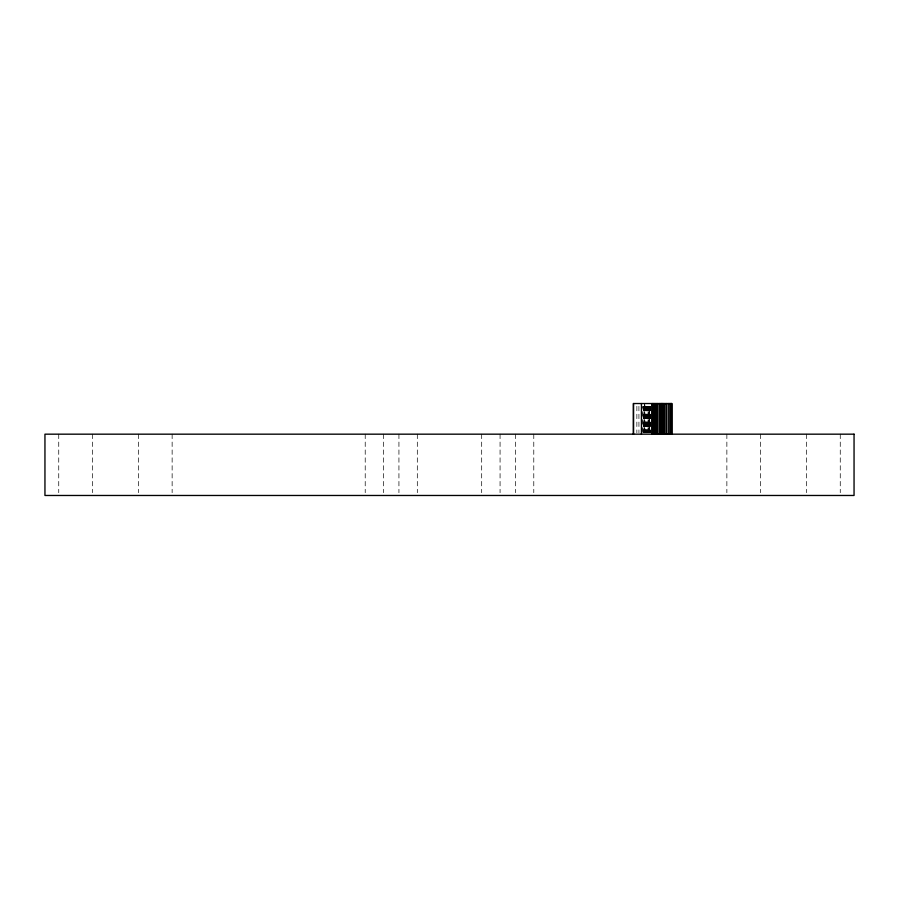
<?xml version="1.0" encoding="UTF-8"?>
<svg xmlns="http://www.w3.org/2000/svg" width="899" height="899" viewBox="0 0 899 899"><rect width="100%" height="100%" fill="white"/><g stroke="black" fill="none" stroke-linecap="round" stroke-linejoin="round"><path stroke-width="0.67" stroke-dasharray="4.5 3.37" d="M840.262 434.172L840.262 492.686M806.549 434.172L806.549 492.686M760.576 434.172L760.576 492.686M726.864 434.172L726.864 492.686M650.348 406.314L650.348 432.779M650.078 406.314L650.078 432.779M649.808 406.314L649.685 432.779L649.46 406.314M649.415 432.779L649.28 406.314L649.202 432.779M648.909 406.314L648.898 432.779M648.752 406.314L648.752 432.779M647.921 406.314L647.921 432.779M647.73 406.314L647.73 432.779M647.179 406.314L647.123 432.779M646.864 406.314L646.932 432.779M646.673 406.314L646.673 432.779M646.538 406.314L646.583 432.779M646.448 406.314L646.448 432.779M645.83 406.314L645.842 432.779M645.639 406.314L645.639 432.779M645.516 406.314L645.516 432.779M645.089 406.314L645.01 432.779M644.853 432.779L644.819 403.527L644.774 432.779M644.549 406.314L644.403 432.779M644.403 403.527L644.403 432.779M644.201 406.314L644.044 432.779M643.785 406.314L643.808 432.779M643.515 406.314L643.515 432.779M638.919 406.314L638.942 432.779M636.874 406.314L636.852 432.779M533.781 434.172L533.781 492.686M515.397 434.172L515.397 492.686M500.069 434.172L500.069 492.686M481.684 434.172L481.684 492.686M417.316 434.172L417.316 492.686M398.931 434.172L398.931 492.686M383.603 434.172L383.603 492.686M365.219 434.172L365.219 492.686M172.136 434.172L172.136 492.686M138.424 434.172L138.424 492.686M92.451 434.172L92.451 492.686M58.738 434.172L58.738 492.686M648.179 432.779L648.179 406.314L648.145 432.779M642.92 432.779L642.92 406.314L642.875 432.779"/><path stroke-width="1.35" d="M671.879 434.172L671.879 403.527L633.357 403.527L633.357 434.172M671.677 403.527L671.677 434.172M671.148 403.527L671.171 434.172M670.811 403.527L670.811 434.172M669.777 403.527L669.777 434.172M668.272 403.527L668.272 434.172M666.496 403.527L666.496 434.172M664.934 403.527L664.934 434.172M663.687 403.527L663.687 434.172M662.732 403.527L662.732 434.172M662.069 403.527L662.069 434.172M661.911 403.527L661.911 434.172M661.417 403.527L661.417 434.172M660.529 403.527L660.529 434.172M659.27 403.527L659.27 434.172M657.63 403.527L657.63 434.172M656.304 403.527L656.304 434.172M655.135 403.527L655.135 434.172M654.146 403.527L654.146 434.172M653.382 403.527L653.382 434.172M652.348 403.527L652.348 434.172M652.033 403.527L652.033 434.172M641.425 403.527L641.425 434.172M633.559 403.527L633.559 434.172M854.05 434.172L44.95 434.172L44.95 495.473L854.05 495.473L854.05 434.172"/></g></svg>
